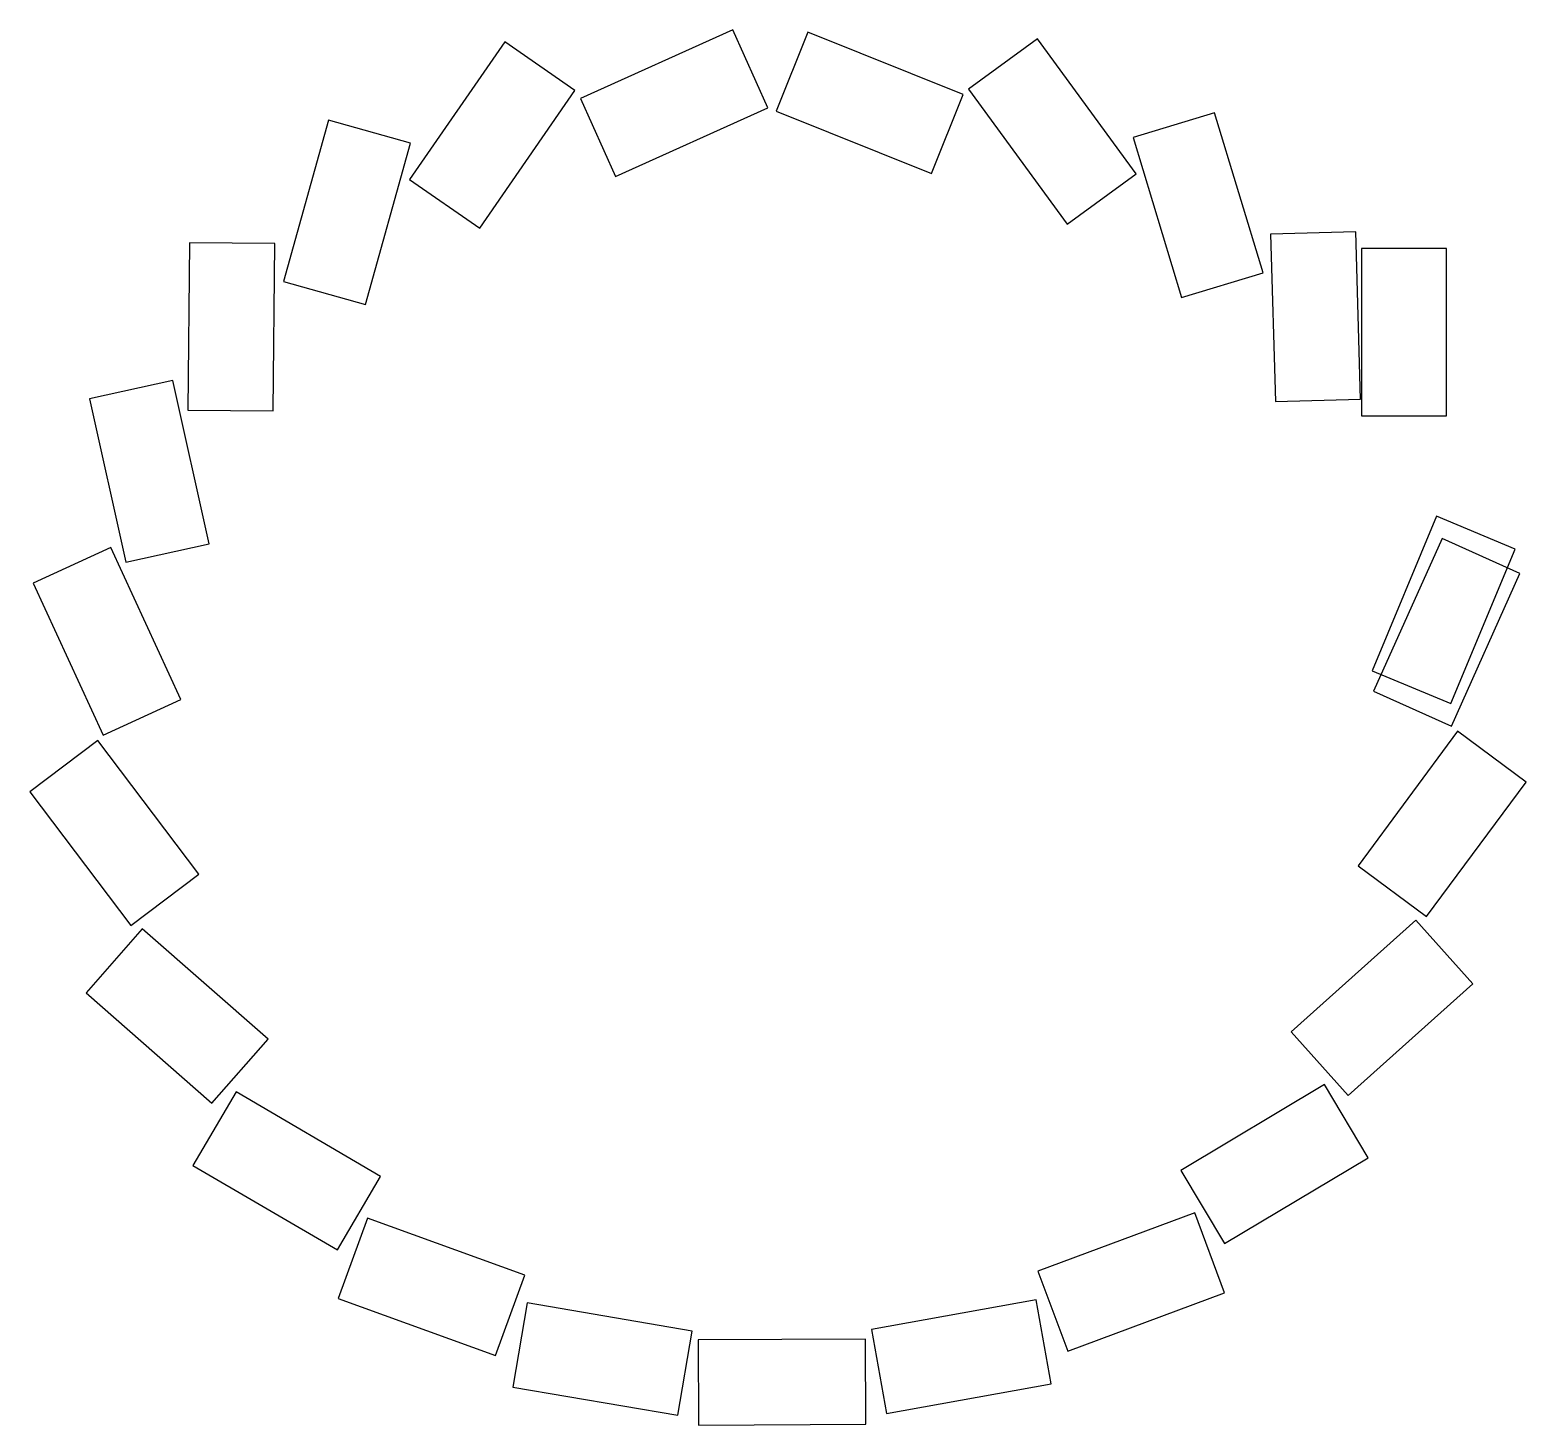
# Model space of a CAD drawing. Header units: metres. Extents: x -45.6 to 45.6, y -66.6 to 18.4.
import ezdxf

# ---------------------------------------------------------------- set-up
doc = ezdxf.new("R2010")
doc.units = ezdxf.units.M

msp = doc.modelspace()

# ---------------------------------------------------------------- linework, layer by layer
for points in [[(-9.876, 9.503), (-0.576, 13.694), (-2.713, 18.435), (-12.012, 14.244), (-9.876, 9.503)], [(-0.079, 13.477), (9.385, 9.673), (11.325, 14.497), (1.861, 18.302), (-0.079, 13.477)], [(-18.15, 6.357), (-12.346, 14.745), (-16.622, 17.704), (-22.426, 9.316), (-18.15, 6.357)], [(11.658, 14.827), (17.673, 6.589), (21.872, 9.655), (15.857, 17.893), (11.658, 14.827)], [(-25.106, 1.704), (-22.367, 11.53), (-27.376, 12.926), (-30.115, 3.101), (-25.106, 1.704)], [(21.68, 11.879), (24.631, 2.115), (29.608, 3.619), (26.658, 13.383), (21.68, 11.879)], [(30.06, 5.977), (30.357, -4.219), (35.555, -4.068), (35.258, 6.128), (30.06, 5.977)], [(-30.742, -4.791), (-30.639, 5.409), (-35.839, 5.461), (-35.942, -4.738), (-30.742, -4.791)], [(35.6, 5.1), (35.6, -5.1), (40.8, -5.1), (40.8, 5.1), (35.6, 5.1)], [(-34.647, -12.895), (-36.852, -2.936), (-41.929, -4.06), (-39.724, -14.019), (-34.647, -12.895)], [(40.177, -11.215), (36.254, -20.631), (41.054, -22.631), (44.977, -13.215), (40.177, -11.215)], [(40.522, -12.577), (36.349, -21.884), (41.094, -24.011), (45.267, -14.704), (40.522, -12.577)], [(-36.375, -22.388), (-40.646, -13.125), (-45.368, -15.302), (-41.097, -24.565), (-36.375, -22.388)], [(41.463, -24.327), (35.397, -32.527), (39.577, -35.62), (45.643, -27.42), (41.463, -24.327)], [(-35.272, -33.029), (-41.42, -24.89), (-45.569, -28.023), (-39.422, -36.163), (-35.272, -33.029)], [(-31.053, -43.098), (-38.718, -36.368), (-42.149, -40.276), (-34.484, -47.005), (-31.053, -43.098)], [(38.923, -35.844), (31.322, -42.646), (34.79, -46.521), (42.39, -39.719), (38.923, -35.844)], [(-24.2, -51.457), (-33.003, -46.306), (-35.629, -50.794), (-26.826, -55.945), (-24.2, -51.457)], [(33.346, -45.863), (24.59, -51.095), (27.257, -55.559), (36.013, -50.327), (33.346, -45.863)], [(25.444, -53.683), (15.886, -57.244), (17.702, -62.117), (27.26, -58.556), (25.444, -53.683)], [(-15.407, -57.487), (-24.997, -54.012), (-26.768, -58.901), (-17.179, -62.376), (-15.407, -57.487)], [(-5.199, -60.89), (-15.254, -59.177), (-16.128, -64.303), (-6.072, -66.016), (-5.199, -60.89)], [(15.771, -58.985), (5.731, -60.788), (6.65, -65.906), (16.69, -64.103), (15.771, -58.985)], [(5.372, -61.376), (-4.828, -61.422), (-4.805, -66.622), (5.395, -66.576), (5.372, -61.376)]]:
    msp.add_lwpolyline(points)

doc.saveas('drawing.dxf')
